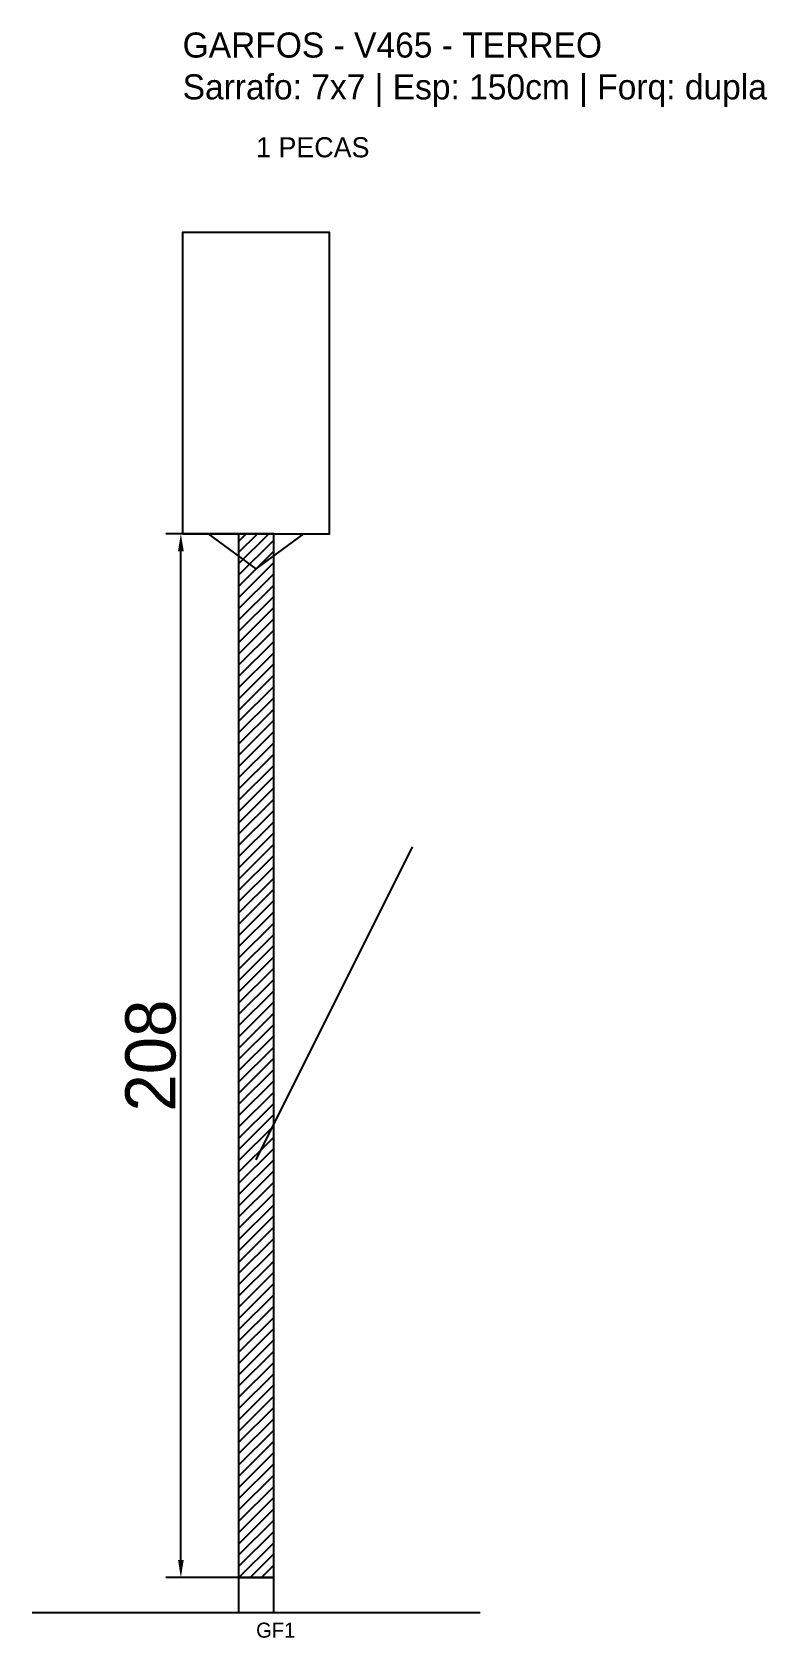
# Model space of a CAD drawing. Header units: metres. Extents: x -30 to 116, y -12 to 308.
import ezdxf

# ---------------------------------------------------------------- set-up
doc = ezdxf.new("R2010")
doc.units = ezdxf.units.M
for name, color, linetype in [('BARRA_ANCORAGEM', 1, 'Continuous'), ('COTA', 241, 'Continuous'), ('GARFOS OK', 3, 'Continuous'), ('NOME DA VIGA', 6, 'Continuous'), ('SARR_7x7', 40, 'Continuous'), ('VIGAS', 3, 'Continuous')]:
    doc.layers.add(name, color=color, linetype=linetype)
doc.dimstyles.new('EZ DXF', dxfattribs={"dimtxt": 10, "dimasz": 3.5, "dimexe": 3, "dimexo": 1.5, "dimgap": 1, "dimtad": 1, "dimdec": 1, "dimdsep": 46, "dimcen": 2.5, "dimazin": 3, "dimtfac": 1, "dimtmove": 0, "dimatfit": 3})

msp = doc.modelspace()

# ---------------------------------------------------------------- hatches: boundary and pattern name
at = {"layer": 'COTA'}
h = msp.add_hatch(dxfattribs=at)
h.set_pattern_fill('ANSI31', scale=0.5)
h.paths.add_polyline_path([(11.147984, 0), (18.147984, 0), (18.147984, 208), (11.147984, 208)])

# ---------------------------------------------------------------- linework, layer by layer
at = {"layer": 'BARRA_ANCORAGEM'}
msp.add_line((14.647984, 83.2), (45.847984, 145.6), dxfattribs=at)
at = {"layer": 'GARFOS OK'}
for p, q in [((14.647984, 201), (5.147984, 208)), ((5.147984, 208), (24.147984, 208)), ((14.647984, 201), (24.147984, 208))]:
    msp.add_line(p, q, dxfattribs=at)
at = {"layer": 'GARFOS OK', "linetype": 'CONTINUOUS'}
msp.add_line((-30, -7), (59.295968, -7), dxfattribs=at)
at = {"layer": 'GARFOS OK'}
msp.add_lwpolyline([(11.147984, 0), (18.147984, 0), (18.147984, 208), (11.147984, 208), (11.147984, 0)], dxfattribs=at)
at = {"layer": 'SARR_7x7'}
msp.add_lwpolyline([(11.147984, -7), (18.147984, -7), (18.147984, 0), (11.147984, 0), (11.147984, -7)], dxfattribs=at)
at = {"layer": 'VIGAS'}
msp.add_lwpolyline([(0, 208), (29.295968, 208), (29.295968, 268), (0, 268), (0, 208)], dxfattribs=at)

# ---------------------------------------------------------------- texts
at = {"layer": 'NOME DA VIGA'}
for s, height, p in [('1 PECAS', 4, (14.647984, 283)), ('GF1', 3, (14.647984, -12))]:
    msp.add_text(s, height=height, dxfattribs=at).set_placement(p)
at = {"layer": 'NOME DA VIGA', "insert": (0, 293), "char_height": 5, "attachment_point": 7}
msp.add_mtext('GARFOS - V465 - TERREO\\PSarrafo: 7x7 | Esp: 150cm | Forq: dupla', dxfattribs=at)

# ---------------------------------------------------------------- dimensions: what is measured, and where the dimension line sits
at = {"layer": 'COTA'}
msp.add_linear_dim(base=(-0.352016, 0), p1=(14.647984, 0), p2=(14.647984, 208), angle=90, dimstyle='EZ DXF', dxfattribs=at).render()

doc.saveas('drawing.dxf')
